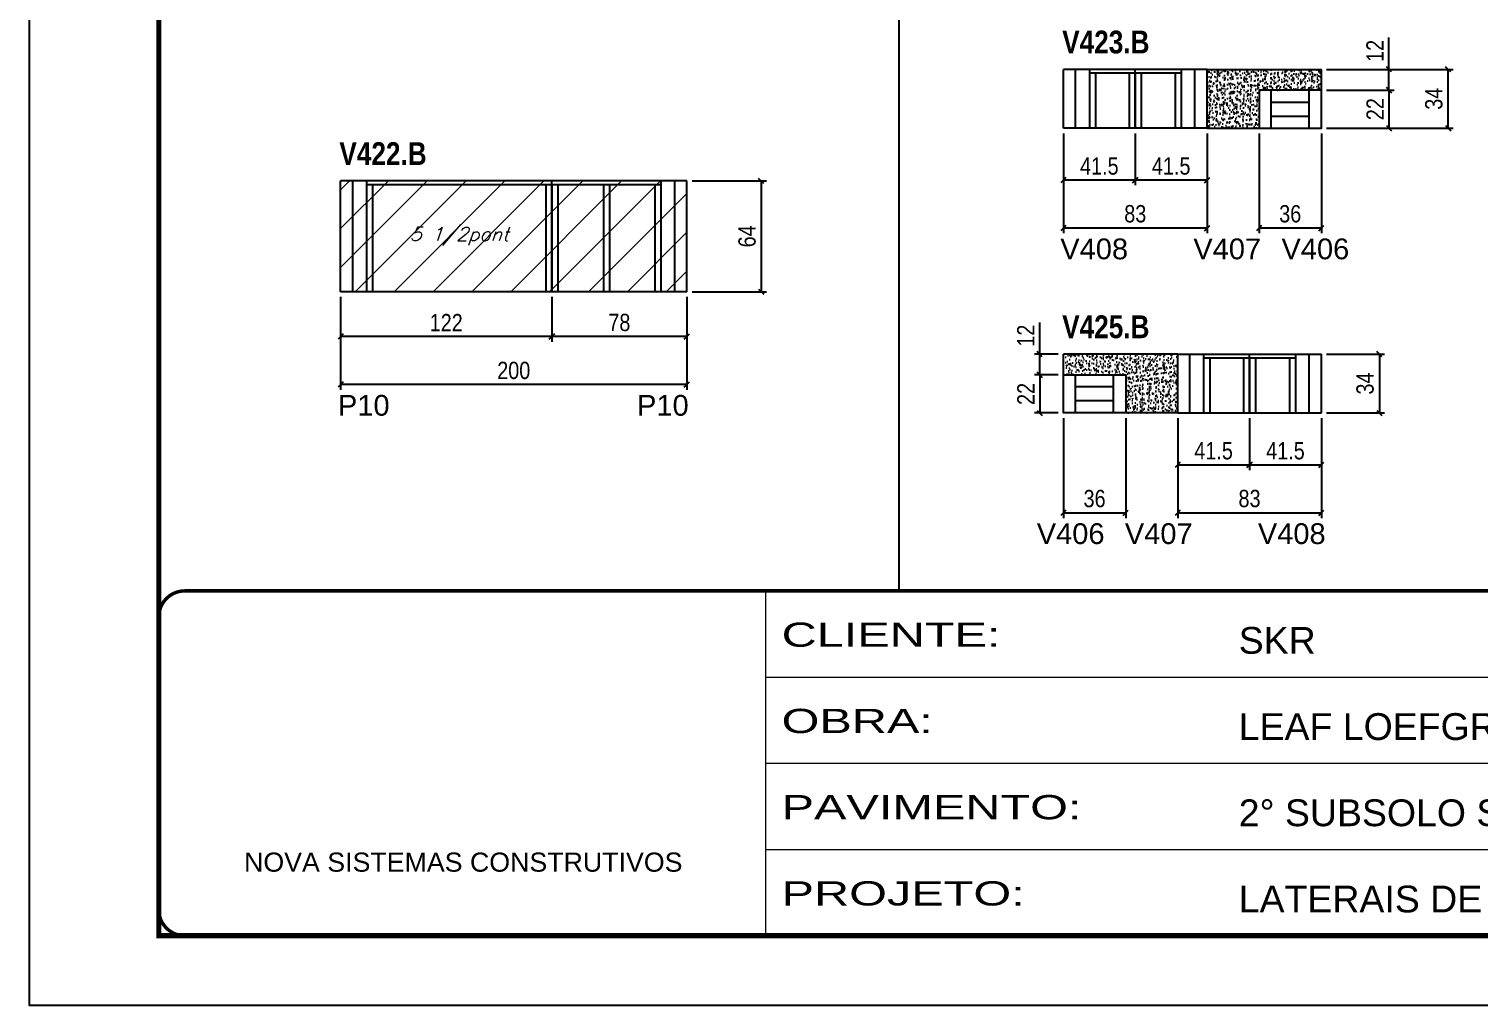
# Model space of a CAD drawing. Extents: x 3309 to 9590, y -2522 to 15424.
# Drawn here: x 4908 to 5745, y 7815 to 8379 of the extents above; entities that cross this region are included whole.
import ezdxf

# ---------------------------------------------------------------- set-up
doc = ezdxf.new("R2010")
doc.units = 0
doc.linetypes.add('CONTINUO', pattern=[0])
doc.linetypes.add('DASHED', pattern=[0.75, 0.5, -0.25])
for name, color, linetype in [('5', 5, 'Continuous'), ('COTA', 241, 'Continuous'), ('NOMENCLATURA', 7, 'Continuous'), ('Painéis', 200, 'Continuous'), ('SARR_2.2x7', 40, 'Continuous'), ('SARR_3.5x7', 81, 'Continuous'), ('texto', 7, 'Continuous')]:
    doc.layers.add(name, color=color, linetype=linetype)
for name, color, linetype, lineweight in [('Folhas', 255, 'Continuous', 9), ('Hachura', 251, 'Continuous', 9), ('SARRAFO DE PRESSAO', 251, 'DASHED', 9)]:
    doc.layers.add(name, color=color, linetype=linetype, lineweight=lineweight)
doc.layers.add('Laje_Perimetro', color=7, linetype='Continuous', plot=False)
doc.styles.add('ARIAL', font='arial.ttf')
doc.styles.add('COTA TECNICA', font='techl___.ttf', dxfattribs={"height": 10})
doc.styles.add('Romans', font='romans.shx')
doc.styles.get("Standard").update_dxf_attribs({"font": 'arial.ttf'})
doc.styles.add('TECNICA', font='techb___.ttf', dxfattribs={"height": 10})
doc.styles.add('Tecnologia', font='')
doc.styles.get('Tecnologia').set_extended_font_data('Forgotten Futurist')
doc.dimstyles.new('PAINEL', dxfattribs={"dimtxt": 10, "dimasz": 3, "dimexe": 3, "dimexo": 3, "dimgap": 3, "dimtad": 1, "dimdec": 1, "dimzin": 12, "dimdsep": 46, "dimtxsty": 'COTA TECNICA', "dimblk1": 'OBLIQUE', "dimblk2": 'OBLIQUE', "dimsah": 1, "dimcen": 0.9, "dimclrd": 4, "dimclre": 4, "dimclrt": 240, "dimadec": 1, "dimazin": 3, "dimtfac": 1, "dimtdec": 1, "dimtmove": 0, "dimatfit": 3, "dimfxl": 1, "dimtolj": 1, "dimtzin": 12, "dimarcsym": 0})

# ---------------------------------------------------------------- blocks, each defined once
blk = doc.blocks.new('9999999999')
at = {"color": 30, "linetype": 'CONTINUO'}
for p, q in [((98564.56, 34230.21), (98564.56, 34429.45)), ((98564.56, 34379.64), (99583.98, 34379.64)), ((98564.56, 34329.83), (99487.98, 34329.83)), ((98564.56, 34280.02), (99487.98, 34280.02))]:
    blk.add_line(p, q, dxfattribs=at)
at = {"color": 30, "linetype": 'CONTINUO', "const_width": 2}
blk.add_lwpolyline([(99583.98, 34230.21), (99583.98, 34414.45, 0.414214), (99568.98, 34429.45), (98228.98, 34429.45, 0.414214), (98213.98, 34414.45), (98213.98, 34245.21, 0.414214), (98228.98, 34230.21), (99583.98, 34230.21)], format="xyb", dxfattribs=at)
at = {"layer": 'Folhas'}
blk.add_lwpolyline([(98138.98, 34190.21), (99623.98, 34190.21), (99623.98, 35240.21), (98138.98, 35240.21)], close=True, dxfattribs=at)
at = {"layer": 'Folhas', "color": 30, "const_width": 3}
blk.add_lwpolyline([(98213.98, 34230.21), (99583.98, 34230.21), (99583.98, 35200.21), (98213.98, 35200.21)], close=True, dxfattribs=at)
at = {"color": 7, "linetype": 'Continuous', "ltscale": 5, "style": 'ARIAL'}
for s, height, p in [('SKR', 15.483, (98837.68, 34393.13)), ('LEAF LOEFGREN', 15.4829, (98837.68, 34343.32)), ('2° SUBSOLO SUPERIOR', 15.4829, (98837.68, 34293.51)), ('NOVA SISTEMAS CONSTRUTIVOS', 11.0592, (98263.19, 34267.21)), ('LATERAIS DE VIGAS', 15.4829, (98837.68, 34243.7))]:
    blk.add_text(s, height=height, dxfattribs=at).set_placement(p)
at = {"layer": 'Folhas', "color": 7, "style": 'Tecnologia', "width": 1.5}
for s, p in [('CLIENTE:', (98573.65, 34397.17)), ('OBRA:', (98573.65, 34347.31)), ('PAVIMENTO:', (98573.65, 34297.5)), ('PROJETO:', (98573.65, 34247.69))]:
    blk.add_text(s, height=14, dxfattribs=at).set_placement(p)
blk = doc.blocks.new('_Oblique')
at = {"color": 0, "linetype": 'ByBlock', "lineweight": -2}
blk.add_line((-0.5, -0.5), (0.5, 0.5), dxfattribs=at)
blk = doc.blocks.new('*D1387')
at = {"layer": 'COTA', "color": 4, "linetype": 'ByBlock', "lineweight": -2, "transparency": 16777216}
for p, q in [((5209.84, 8224.07), (5209.84, 8198.15)), ((5287.84, 8224.07), (5287.84, 8198.15)), ((5287.84, 8201.15), (5209.84, 8201.15))]:
    blk.add_line(p, q, dxfattribs=at)
at = {"layer": 'Defpoints', "color": 0, "linetype": 'ByBlock', "transparency": 16777216}
for p in [(5209.84, 8227.07), (5287.84, 8227.07), (5209.84, 8201.15)]:
    blk.add_point(p, dxfattribs=at)
at = {"layer": 'COTA', "color": 4, "linetype": 'ByBlock', "lineweight": -2, "transparency": 16777216, "xscale": 3, "yscale": 3, "zscale": 3, "rotation": 180}
blk.add_blockref('_Oblique', (5209.84, 8201.15), dxfattribs=at)
at = {"layer": 'COTA', "color": 4, "linetype": 'ByBlock', "lineweight": -2, "transparency": 16777216, "xscale": 3, "yscale": 3, "zscale": 3}
blk.add_blockref('_Oblique', (5287.84, 8201.15), dxfattribs=at)
at = {"layer": 'COTA', "color": 240, "linetype": 'ByBlock', "transparency": 16777216, "insert": (5248.84, 8209.25), "char_height": 10, "attachment_point": 5, "style": 'COTA TECNICA'}
blk.add_mtext('\\A1;78', dxfattribs=at)
blk = doc.blocks.new('*D1388')
at = {"layer": 'COTA', "color": 4, "linetype": 'ByBlock', "lineweight": -2, "transparency": 16777216}
for p, q in [((5087.84, 8224.07), (5087.84, 8198.15)), ((5209.84, 8224.07), (5209.84, 8198.15)), ((5209.84, 8201.15), (5087.84, 8201.15))]:
    blk.add_line(p, q, dxfattribs=at)
at = {"layer": 'Defpoints', "color": 0, "linetype": 'ByBlock', "transparency": 16777216}
for p in [(5087.84, 8227.07), (5209.84, 8227.07), (5087.84, 8201.15)]:
    blk.add_point(p, dxfattribs=at)
at = {"layer": 'COTA', "color": 4, "linetype": 'ByBlock', "lineweight": -2, "transparency": 16777216, "xscale": 3, "yscale": 3, "zscale": 3, "rotation": 180}
blk.add_blockref('_Oblique', (5087.84, 8201.15), dxfattribs=at)
at = {"layer": 'COTA', "color": 4, "linetype": 'ByBlock', "lineweight": -2, "transparency": 16777216, "xscale": 3, "yscale": 3, "zscale": 3}
blk.add_blockref('_Oblique', (5209.84, 8201.15), dxfattribs=at)
at = {"layer": 'COTA', "color": 240, "linetype": 'ByBlock', "transparency": 16777216, "insert": (5148.84, 8209.21), "char_height": 10, "attachment_point": 5, "style": 'COTA TECNICA'}
blk.add_mtext('\\A1;122', dxfattribs=at)
blk = doc.blocks.new('*D1391')
at = {"layer": 'COTA', "color": 4, "linetype": 'ByBlock', "lineweight": -2, "transparency": 16777216}
for p, q in [((5087.84, 8224.07), (5087.84, 8170.44)), ((5287.84, 8224.07), (5287.84, 8170.44)), ((5287.84, 8173.44), (5087.84, 8173.44))]:
    blk.add_line(p, q, dxfattribs=at)
at = {"layer": 'Defpoints', "color": 0, "linetype": 'ByBlock', "transparency": 16777216}
for p in [(5087.84, 8227.07), (5287.84, 8227.07), (5087.84, 8173.44)]:
    blk.add_point(p, dxfattribs=at)
at = {"layer": 'COTA', "color": 4, "linetype": 'ByBlock', "lineweight": -2, "transparency": 16777216, "xscale": 3, "yscale": 3, "zscale": 3, "rotation": 180}
blk.add_blockref('_Oblique', (5087.84, 8173.44), dxfattribs=at)
at = {"layer": 'COTA', "color": 4, "linetype": 'ByBlock', "lineweight": -2, "transparency": 16777216, "xscale": 3, "yscale": 3, "zscale": 3}
blk.add_blockref('_Oblique', (5287.84, 8173.44), dxfattribs=at)
at = {"layer": 'COTA', "color": 240, "linetype": 'ByBlock', "transparency": 16777216, "insert": (5187.84, 8181.54), "char_height": 10, "attachment_point": 5, "style": 'COTA TECNICA'}
blk.add_mtext('\\A1;200', dxfattribs=at)
blk = doc.blocks.new('*D1392')
at = {"layer": 'COTA', "color": 4, "lineweight": -2, "transparency": 16777216}
for p, q in [((5290.84, 8291.07), (5333.73, 8291.07)), ((5330.73, 8291.07), (5330.73, 8227.07)), ((5290.84, 8227.07), (5333.73, 8227.07))]:
    blk.add_line(p, q, dxfattribs=at)
at = {"layer": 'Defpoints', "color": 0, "transparency": 16777216}
for p in [(5287.84, 8291.07), (5287.84, 8227.07), (5330.73, 8227.07)]:
    blk.add_point(p, dxfattribs=at)
at = {"layer": 'COTA', "color": 4, "lineweight": -2, "transparency": 16777216, "xscale": 3, "yscale": 3, "zscale": 3}
for p, rotation in [((5330.73, 8291.07), 90), ((5330.73, 8227.07), 270)]:
    blk.add_blockref('_Oblique', p, dxfattribs=dict(at, rotation=rotation))
at = {"layer": 'COTA', "color": 240, "transparency": 16777216, "insert": (5322.63, 8259.07), "char_height": 10, "attachment_point": 5, "rotation": 90, "style": 'COTA TECNICA'}
blk.add_mtext('\\A1;64', dxfattribs=at)
blk = doc.blocks.new('*D1403')
at = {"layer": 'COTA', "color": 4, "linetype": 'ByBlock', "lineweight": -2, "transparency": 16777216}
for p, q in [((5546.8, 8318.54), (5546.8, 8288.53)), ((5588.3, 8318.54), (5588.3, 8288.53)), ((5588.3, 8291.53), (5546.8, 8291.53))]:
    blk.add_line(p, q, dxfattribs=at)
at = {"layer": 'Defpoints', "color": 0, "linetype": 'ByBlock', "transparency": 16777216}
for p in [(5546.8, 8321.54), (5588.3, 8321.54), (5546.8, 8291.53)]:
    blk.add_point(p, dxfattribs=at)
at = {"layer": 'COTA', "color": 4, "linetype": 'ByBlock', "lineweight": -2, "transparency": 16777216, "xscale": 3, "yscale": 3, "zscale": 3, "rotation": 180}
blk.add_blockref('_Oblique', (5546.8, 8291.53), dxfattribs=at)
at = {"layer": 'COTA', "color": 4, "linetype": 'ByBlock', "lineweight": -2, "transparency": 16777216, "xscale": 3, "yscale": 3, "zscale": 3}
blk.add_blockref('_Oblique', (5588.3, 8291.53), dxfattribs=at)
at = {"layer": 'COTA', "color": 240, "linetype": 'ByBlock', "transparency": 16777216, "insert": (5567.55, 8299.64), "char_height": 10, "attachment_point": 5, "style": 'COTA TECNICA'}
blk.add_mtext('\\A1;41.5', dxfattribs=at)
blk = doc.blocks.new('*D1404')
at = {"layer": 'COTA', "color": 4, "linetype": 'ByBlock', "lineweight": -2, "transparency": 16777216}
for p, q in [((5505.3, 8318.54), (5505.3, 8288.53)), ((5546.8, 8318.54), (5546.8, 8288.53)), ((5546.8, 8291.53), (5505.3, 8291.53))]:
    blk.add_line(p, q, dxfattribs=at)
at = {"layer": 'Defpoints', "color": 0, "linetype": 'ByBlock', "transparency": 16777216}
for p in [(5505.3, 8321.54), (5546.8, 8321.54), (5505.3, 8291.53)]:
    blk.add_point(p, dxfattribs=at)
at = {"layer": 'COTA', "color": 4, "linetype": 'ByBlock', "lineweight": -2, "transparency": 16777216, "xscale": 3, "yscale": 3, "zscale": 3, "rotation": 180}
blk.add_blockref('_Oblique', (5505.3, 8291.53), dxfattribs=at)
at = {"layer": 'COTA', "color": 4, "linetype": 'ByBlock', "lineweight": -2, "transparency": 16777216, "xscale": 3, "yscale": 3, "zscale": 3}
blk.add_blockref('_Oblique', (5546.8, 8291.53), dxfattribs=at)
at = {"layer": 'COTA', "color": 240, "linetype": 'ByBlock', "transparency": 16777216, "insert": (5526.05, 8299.64), "char_height": 10, "attachment_point": 5, "style": 'COTA TECNICA'}
blk.add_mtext('\\A1;41.5', dxfattribs=at)
blk = doc.blocks.new('*D1407')
at = {"layer": 'COTA', "color": 4, "linetype": 'ByBlock', "lineweight": -2, "transparency": 16777216}
for p, q in [((5505.3, 8318.54), (5505.3, 8260.82)), ((5588.3, 8318.54), (5588.3, 8260.82)), ((5588.3, 8263.82), (5505.3, 8263.82))]:
    blk.add_line(p, q, dxfattribs=at)
at = {"layer": 'Defpoints', "color": 0, "linetype": 'ByBlock', "transparency": 16777216}
for p in [(5505.3, 8321.54), (5588.3, 8321.54), (5505.3, 8263.82)]:
    blk.add_point(p, dxfattribs=at)
at = {"layer": 'COTA', "color": 4, "linetype": 'ByBlock', "lineweight": -2, "transparency": 16777216, "xscale": 3, "yscale": 3, "zscale": 3, "rotation": 180}
blk.add_blockref('_Oblique', (5505.3, 8263.82), dxfattribs=at)
at = {"layer": 'COTA', "color": 4, "linetype": 'ByBlock', "lineweight": -2, "transparency": 16777216, "xscale": 3, "yscale": 3, "zscale": 3}
blk.add_blockref('_Oblique', (5588.3, 8263.82), dxfattribs=at)
at = {"layer": 'COTA', "color": 240, "linetype": 'ByBlock', "transparency": 16777216, "insert": (5546.8, 8272.06), "char_height": 10, "attachment_point": 5, "style": 'COTA TECNICA'}
blk.add_mtext('\\A1;83', dxfattribs=at)
blk = doc.blocks.new('*D1408')
at = {"layer": 'COTA', "color": 4, "lineweight": -2, "transparency": 16777216}
for p, q in [((5618.3, 8318.54), (5618.3, 8260.82)), ((5654.3, 8318.54), (5654.3, 8260.82)), ((5654.3, 8263.82), (5618.3, 8263.82))]:
    blk.add_line(p, q, dxfattribs=at)
at = {"layer": 'Defpoints', "color": 0, "transparency": 16777216}
for p in [(5618.3, 8321.54), (5654.3, 8321.54), (5618.3, 8263.82)]:
    blk.add_point(p, dxfattribs=at)
at = {"layer": 'COTA', "color": 4, "lineweight": -2, "transparency": 16777216, "xscale": 3, "yscale": 3, "zscale": 3, "rotation": 180}
blk.add_blockref('_Oblique', (5618.3, 8263.82), dxfattribs=at)
at = {"layer": 'COTA', "color": 4, "lineweight": -2, "transparency": 16777216, "xscale": 3, "yscale": 3, "zscale": 3}
blk.add_blockref('_Oblique', (5654.3, 8263.82), dxfattribs=at)
at = {"layer": 'COTA', "color": 240, "transparency": 16777216, "insert": (5636.3, 8272.04), "char_height": 10, "attachment_point": 5, "style": 'COTA TECNICA'}
blk.add_mtext('\\A1;36', dxfattribs=at)
blk = doc.blocks.new('*D1409')
at = {"layer": 'COTA', "color": 4, "lineweight": -2, "transparency": 16777216}
for p, q in [((5657.3, 8343.54), (5696.33, 8343.54)), ((5693.33, 8343.54), (5693.33, 8321.54)), ((5657.3, 8321.54), (5696.33, 8321.54))]:
    blk.add_line(p, q, dxfattribs=at)
at = {"layer": 'Defpoints', "color": 0, "transparency": 16777216}
for p in [(5654.3, 8343.54), (5654.3, 8321.54), (5693.33, 8321.54)]:
    blk.add_point(p, dxfattribs=at)
at = {"layer": 'COTA', "color": 4, "lineweight": -2, "transparency": 16777216, "xscale": 3, "yscale": 3, "zscale": 3}
for p, rotation in [((5693.33, 8343.54), 90), ((5693.33, 8321.54), 270)]:
    blk.add_blockref('_Oblique', p, dxfattribs=dict(at, rotation=rotation))
at = {"layer": 'COTA', "color": 240, "transparency": 16777216, "insert": (5685.33, 8332.54), "char_height": 10, "attachment_point": 5, "rotation": 90, "style": 'COTA TECNICA'}
blk.add_mtext('\\A1;22', dxfattribs=at)
blk = doc.blocks.new('*D1410')
at = {"layer": 'COTA', "color": 4, "lineweight": -2, "transparency": 16777216}
for p, q in [((5693.33, 8355.54), (5693.33, 8373.85)), ((5657.3, 8355.54), (5696.33, 8355.54)), ((5693.33, 8343.54), (5693.33, 8355.54)), ((5657.3, 8343.54), (5696.33, 8343.54))]:
    blk.add_line(p, q, dxfattribs=at)
at = {"layer": 'Defpoints', "color": 0, "transparency": 16777216}
for p in [(5654.3, 8355.54), (5693.33, 8355.54), (5654.3, 8343.54)]:
    blk.add_point(p, dxfattribs=at)
at = {"layer": 'COTA', "color": 4, "lineweight": -2, "transparency": 16777216, "xscale": 3, "yscale": 3, "zscale": 3}
for p, rotation in [((5693.33, 8355.54), 90), ((5693.33, 8343.54), 270)]:
    blk.add_blockref('_Oblique', p, dxfattribs=dict(at, rotation=rotation))
at = {"layer": 'COTA', "color": 240, "transparency": 16777216, "insert": (5685.27, 8366.2), "char_height": 10, "attachment_point": 5, "rotation": 90, "style": 'COTA TECNICA'}
blk.add_mtext('\\A1;12', dxfattribs=at)
blk = doc.blocks.new('*D1411')
at = {"layer": 'COTA', "color": 4, "lineweight": -2, "transparency": 16777216}
for p, q in [((5657.3, 8355.54), (5730.49, 8355.54)), ((5727.49, 8321.54), (5727.49, 8355.54)), ((5657.3, 8321.54), (5730.49, 8321.54))]:
    blk.add_line(p, q, dxfattribs=at)
at = {"layer": 'Defpoints', "color": 0, "transparency": 16777216}
for p in [(5654.3, 8355.54), (5727.49, 8355.54), (5654.3, 8321.54)]:
    blk.add_point(p, dxfattribs=at)
at = {"layer": 'COTA', "color": 4, "lineweight": -2, "transparency": 16777216, "xscale": 3, "yscale": 3, "zscale": 3}
for p, rotation in [((5727.49, 8355.54), 90), ((5727.49, 8321.54), 270)]:
    blk.add_blockref('_Oblique', p, dxfattribs=dict(at, rotation=rotation))
at = {"layer": 'COTA', "color": 240, "transparency": 16777216, "insert": (5719.27, 8338.54), "char_height": 10, "attachment_point": 5, "rotation": 90, "style": 'COTA TECNICA'}
blk.add_mtext('\\A1;34', dxfattribs=at)
blk = doc.blocks.new('*D1414')
at = {"layer": 'COTA', "color": 4, "linetype": 'ByBlock', "lineweight": -2, "transparency": 16777216}
for p, q in [((5571.3, 8154.02), (5571.3, 8124.01)), ((5612.8, 8154.02), (5612.8, 8124.01)), ((5571.3, 8127.01), (5612.8, 8127.01))]:
    blk.add_line(p, q, dxfattribs=at)
at = {"layer": 'Defpoints', "color": 0, "linetype": 'ByBlock', "transparency": 16777216}
for p in [(5571.3, 8157.02), (5612.8, 8157.02), (5612.8, 8127.01)]:
    blk.add_point(p, dxfattribs=at)
at = {"layer": 'COTA', "color": 4, "linetype": 'ByBlock', "lineweight": -2, "transparency": 16777216, "xscale": 3, "yscale": 3, "zscale": 3, "rotation": 180}
blk.add_blockref('_Oblique', (5571.3, 8127.01), dxfattribs=at)
at = {"layer": 'COTA', "color": 4, "linetype": 'ByBlock', "lineweight": -2, "transparency": 16777216, "xscale": 3, "yscale": 3, "zscale": 3}
blk.add_blockref('_Oblique', (5612.8, 8127.01), dxfattribs=at)
at = {"layer": 'COTA', "color": 240, "linetype": 'ByBlock', "transparency": 16777216, "insert": (5592.05, 8135.12), "char_height": 10, "attachment_point": 5, "style": 'COTA TECNICA'}
blk.add_mtext('\\A1;41.5', dxfattribs=at)
blk = doc.blocks.new('*D1415')
at = {"layer": 'COTA', "color": 4, "linetype": 'ByBlock', "lineweight": -2, "transparency": 16777216}
for p, q in [((5612.8, 8154.02), (5612.8, 8124.01)), ((5654.3, 8154.02), (5654.3, 8124.01)), ((5612.8, 8127.01), (5654.3, 8127.01))]:
    blk.add_line(p, q, dxfattribs=at)
at = {"layer": 'Defpoints', "color": 0, "linetype": 'ByBlock', "transparency": 16777216}
for p in [(5612.8, 8157.02), (5654.3, 8157.02), (5654.3, 8127.01)]:
    blk.add_point(p, dxfattribs=at)
at = {"layer": 'COTA', "color": 4, "linetype": 'ByBlock', "lineweight": -2, "transparency": 16777216, "xscale": 3, "yscale": 3, "zscale": 3, "rotation": 180}
blk.add_blockref('_Oblique', (5612.8, 8127.01), dxfattribs=at)
at = {"layer": 'COTA', "color": 4, "linetype": 'ByBlock', "lineweight": -2, "transparency": 16777216, "xscale": 3, "yscale": 3, "zscale": 3}
blk.add_blockref('_Oblique', (5654.3, 8127.01), dxfattribs=at)
at = {"layer": 'COTA', "color": 240, "linetype": 'ByBlock', "transparency": 16777216, "insert": (5633.55, 8135.12), "char_height": 10, "attachment_point": 5, "style": 'COTA TECNICA'}
blk.add_mtext('\\A1;41.5', dxfattribs=at)
blk = doc.blocks.new('*D1416')
at = {"layer": 'COTA', "color": 4, "linetype": 'ByBlock', "lineweight": -2, "transparency": 16777216}
for p, q in [((5571.3, 8154.02), (5571.3, 8096.3)), ((5654.3, 8154.02), (5654.3, 8096.3)), ((5571.3, 8099.3), (5654.3, 8099.3))]:
    blk.add_line(p, q, dxfattribs=at)
at = {"layer": 'Defpoints', "color": 0, "linetype": 'ByBlock', "transparency": 16777216}
for p in [(5571.3, 8157.02), (5654.3, 8157.02), (5654.3, 8099.3)]:
    blk.add_point(p, dxfattribs=at)
at = {"layer": 'COTA', "color": 4, "linetype": 'ByBlock', "lineweight": -2, "transparency": 16777216, "xscale": 3, "yscale": 3, "zscale": 3, "rotation": 180}
blk.add_blockref('_Oblique', (5571.3, 8099.3), dxfattribs=at)
at = {"layer": 'COTA', "color": 4, "linetype": 'ByBlock', "lineweight": -2, "transparency": 16777216, "xscale": 3, "yscale": 3, "zscale": 3}
blk.add_blockref('_Oblique', (5654.3, 8099.3), dxfattribs=at)
at = {"layer": 'COTA', "color": 240, "linetype": 'ByBlock', "transparency": 16777216, "insert": (5612.8, 8107.54), "char_height": 10, "attachment_point": 5, "style": 'COTA TECNICA'}
blk.add_mtext('\\A1;83', dxfattribs=at)
blk = doc.blocks.new('*D1417')
at = {"layer": 'COTA', "color": 4, "lineweight": -2, "transparency": 16777216}
for p, q in [((5505.3, 8154.02), (5505.3, 8096.3)), ((5541.3, 8154.02), (5541.3, 8096.3)), ((5505.3, 8099.3), (5541.3, 8099.3))]:
    blk.add_line(p, q, dxfattribs=at)
at = {"layer": 'Defpoints', "color": 0, "transparency": 16777216}
for p in [(5505.3, 8157.02), (5541.3, 8157.02), (5541.3, 8099.3)]:
    blk.add_point(p, dxfattribs=at)
at = {"layer": 'COTA', "color": 4, "lineweight": -2, "transparency": 16777216, "xscale": 3, "yscale": 3, "zscale": 3, "rotation": 180}
blk.add_blockref('_Oblique', (5505.3, 8099.3), dxfattribs=at)
at = {"layer": 'COTA', "color": 4, "lineweight": -2, "transparency": 16777216, "xscale": 3, "yscale": 3, "zscale": 3}
blk.add_blockref('_Oblique', (5541.3, 8099.3), dxfattribs=at)
at = {"layer": 'COTA', "color": 240, "transparency": 16777216, "insert": (5523.3, 8107.52), "char_height": 10, "attachment_point": 5, "style": 'COTA TECNICA'}
blk.add_mtext('\\A1;36', dxfattribs=at)
blk = doc.blocks.new('*D1418')
at = {"layer": 'COTA', "color": 4, "lineweight": -2, "transparency": 16777216}
for p, q in [((5502.3, 8179.02), (5488.62, 8179.02)), ((5491.62, 8179.02), (5491.62, 8157.02)), ((5502.3, 8157.02), (5488.62, 8157.02))]:
    blk.add_line(p, q, dxfattribs=at)
at = {"layer": 'Defpoints', "color": 0, "transparency": 16777216}
for p in [(5505.3, 8179.02), (5491.62, 8157.02), (5505.3, 8157.02)]:
    blk.add_point(p, dxfattribs=at)
at = {"layer": 'COTA', "color": 4, "lineweight": -2, "transparency": 16777216, "xscale": 3, "yscale": 3, "zscale": 3}
for p, rotation in [((5491.62, 8179.02), 90), ((5491.62, 8157.02), 270)]:
    blk.add_blockref('_Oblique', p, dxfattribs=dict(at, rotation=rotation))
at = {"layer": 'COTA', "color": 240, "transparency": 16777216, "insert": (5483.62, 8168.02), "char_height": 10, "attachment_point": 5, "rotation": 90, "style": 'COTA TECNICA'}
blk.add_mtext('\\A1;22', dxfattribs=at)
blk = doc.blocks.new('*D1419')
at = {"layer": 'COTA', "color": 4, "lineweight": -2, "transparency": 16777216}
for p, q in [((5491.62, 8191.02), (5491.62, 8209.33)), ((5502.3, 8191.02), (5488.62, 8191.02)), ((5491.62, 8179.02), (5491.62, 8191.02)), ((5502.3, 8179.02), (5488.62, 8179.02))]:
    blk.add_line(p, q, dxfattribs=at)
at = {"layer": 'Defpoints', "color": 0, "transparency": 16777216}
for p in [(5491.62, 8191.02), (5505.3, 8191.02), (5505.3, 8179.02)]:
    blk.add_point(p, dxfattribs=at)
at = {"layer": 'COTA', "color": 4, "lineweight": -2, "transparency": 16777216, "xscale": 3, "yscale": 3, "zscale": 3}
for p, rotation in [((5491.62, 8191.02), 90), ((5491.62, 8179.02), 270)]:
    blk.add_blockref('_Oblique', p, dxfattribs=dict(at, rotation=rotation))
at = {"layer": 'COTA', "color": 240, "transparency": 16777216, "insert": (5483.56, 8201.68), "char_height": 10, "attachment_point": 5, "rotation": 90, "style": 'COTA TECNICA'}
blk.add_mtext('\\A1;12', dxfattribs=at)
blk = doc.blocks.new('*D1420')
at = {"layer": 'COTA', "color": 4, "lineweight": -2, "transparency": 16777216}
for p, q in [((5657.3, 8191.02), (5690.79, 8191.02)), ((5687.79, 8191.02), (5687.79, 8157.02)), ((5657.3, 8157.02), (5690.79, 8157.02))]:
    blk.add_line(p, q, dxfattribs=at)
at = {"layer": 'Defpoints', "color": 0, "transparency": 16777216}
for p in [(5654.3, 8191.02), (5654.3, 8157.02), (5687.79, 8157.02)]:
    blk.add_point(p, dxfattribs=at)
at = {"layer": 'COTA', "color": 4, "lineweight": -2, "transparency": 16777216, "xscale": 3, "yscale": 3, "zscale": 3}
for p, rotation in [((5687.79, 8191.02), 90), ((5687.79, 8157.02), 270)]:
    blk.add_blockref('_Oblique', p, dxfattribs=dict(at, rotation=rotation))
at = {"layer": 'COTA', "color": 240, "transparency": 16777216, "insert": (5679.57, 8174.02), "char_height": 10, "attachment_point": 5, "rotation": 90, "style": 'COTA TECNICA'}
blk.add_mtext('\\A1;34', dxfattribs=at)

msp = doc.modelspace()

# ---------------------------------------------------------------- hatches: boundary and pattern name
at = {"layer": 'COTA'}
h = msp.add_hatch(dxfattribs=at)
h.set_pattern_fill('AR-CONC', color=256, scale=0.03)
h.set_pattern_definition([(50, (-2151.1346, -3324.3135), (5.46554, -0.4781726), [0.5715, -6.2865]), (355, (-2151.1346, -3324.3135), (-1.0573026, 5.7317054), [0.4572, -5.0292175]), (100.451445, (-2150.679, -3324.3533), (4.4082374, 5.2535326), [0.4857003, -5.3427073]), (46.1842, (-2151.1346, -3322.7895), (8.1323712, -1.2612698), [0.85725, -9.42975]), (96.63556, (-2150.457, -3322.8946), (7.122124, 7.4227837), [0.7285507, -8.014068]), (351.18415, (-2151.135, -3322.7895), (7.122124, 7.4227837), [0.685799, -7.543792]), (21, (-2150.3726, -3323.1705), (4.5484317, -3.067956), [0.5715, -6.2865]), (326, (-2150.3726, -3323.1705), (1.8540609, 5.525639), [0.4572, -5.0292]), (71.451445, (-2149.9936, -3323.426), (6.4024926, 2.457683), [0.4857003, -5.3426981]), (37.5, (-2151.1346, -3324.3135), (0.0926581, 2.53665117), [0, -4.96824, 0, -5.1054, 0, -5.04825]), (7.5, (-2151.1346, -3324.3135), (2.0045899, 3.00541724), [0, -2.91084, 0, -4.85394, 0, -1.92405]), (327.5, (-2152.834, -3324.3135), (4.06771786, -0.17186232), [0, -1.905, 0, -5.9436, 0, -7.8867]), (317.5, (-2153.596, -3324.3135), (4.4438754, 0.7627947), [0, -2.4765, 0, -3.94716, 0, -5.6007])])
h.paths.add_polyline_path([(5618.3, 8321.54), (5618.3, 8343.54), (5654.3, 8343.54), (5654.3, 8355.54), (5588.3, 8355.54), (5588.3, 8321.54)])
h = msp.add_hatch(dxfattribs=at)
h.set_pattern_fill('AR-CONC', color=256, scale=0.03)
h.set_pattern_definition([(50, (-2151.1346, -3488.8345), (5.46554, -0.4781726), [0.5715, -6.2865]), (355, (-2151.1346, -3488.8345), (-1.0573026, 5.7317054), [0.4572, -5.0292175]), (100.451445, (-2150.679, -3488.8743), (4.4082374, 5.2535326), [0.4857003, -5.3427073]), (46.1842, (-2151.1346, -3487.3105), (8.1323712, -1.26127), [0.85725, -9.42975]), (96.63556, (-2150.457, -3487.4156), (7.122124, 7.4227837), [0.7285507, -8.014068]), (351.18415, (-2151.135, -3487.3105), (7.122124, 7.4227837), [0.685799, -7.543792]), (21, (-2150.3726, -3487.6915), (4.5484317, -3.067956), [0.5715, -6.2865]), (326, (-2150.3726, -3487.6915), (1.8540609, 5.525639), [0.4572, -5.0292]), (71.451445, (-2149.9936, -3487.947), (6.4024926, 2.457683), [0.4857003, -5.3426981]), (37.5, (-2151.1346, -3488.8345), (0.0926581, 2.53665117), [0, -4.96824, 0, -5.1054, 0, -5.04825]), (7.5, (-2151.1346, -3488.8345), (2.0045899, 3.00541724), [0, -2.91084, 0, -4.85394, 0, -1.92405]), (327.5, (-2152.834, -3488.8345), (4.06771786, -0.17186232), [0, -1.905, 0, -5.9436, 0, -7.8867]), (317.5, (-2153.596, -3488.8345), (4.4438754, 0.7627947), [0, -2.4765, 0, -3.94716, 0, -5.6007])])
h.paths.add_polyline_path([(5571.3, 8157.02), (5571.3, 8191.02), (5505.3, 8191.02), (5505.3, 8179.02), (5541.3, 8179.02), (5541.3, 8157.02)])
at = {"layer": 'Hachura', "linetype": 'ByBlock'}
h = msp.add_hatch(dxfattribs=at)
h.set_pattern_fill('ANSI31', color=256, scale=5)
h.set_pattern_definition([(45, (-1925.51, -3531.839), (-11.22532, 11.22532), [])])
h.paths.add_polyline_path([(5209.84, 8291.07), (5087.84, 8291.07), (5087.84, 8227.07), (5209.84, 8227.07)])
h.paths.add_polyline_path([(5209.84, 8291.07), (5209.84, 8227.07), (5287.84, 8227.07), (5287.84, 8291.07)])

# ---------------------------------------------------------------- linework, layer by layer
at = {"layer": 'COTA'}
for p, q in [((5410.33, 8824.98), (5410.33, 8054.23)), ((5588.3, 8355.54), (5654.3, 8355.54)), ((5654.3, 8343.54), (5654.3, 8355.54)), ((5588.3, 8321.54), (5618.3, 8321.54)), ((5571.3, 8191.02), (5505.3, 8191.02)), ((5505.3, 8179.02), (5505.3, 8191.02)), ((5571.3, 8157.02), (5541.3, 8157.02))]:
    msp.add_line(p, q, dxfattribs=at)
at = {"layer": 'Laje_Perimetro'}
msp.add_lwpolyline([(6392.87, 8864.98), (4907.87, 8864.98), (4907.87, 7814.98), (6392.87, 7814.98)], close=True, dxfattribs=at)
at = {"layer": 'Painéis', "linetype": 'ByBlock'}
for p, q in [((5588.3, 8355.54), (5505.3, 8355.54)), ((5505.3, 8321.54), (5505.3, 8355.54)), ((5546.8, 8321.54), (5546.8, 8355.54)), ((5588.3, 8321.54), (5588.3, 8355.54)), ((5588.3, 8321.54), (5505.3, 8321.54)), ((5287.84, 8291.07), (5087.84, 8291.07)), ((5087.84, 8227.07), (5087.84, 8291.07)), ((5209.84, 8227.07), (5209.84, 8291.07)), ((5287.84, 8227.07), (5287.84, 8291.07)), ((5287.84, 8227.07), (5087.84, 8227.07)), ((5571.3, 8191.02), (5654.3, 8191.02)), ((5571.3, 8157.02), (5571.3, 8191.02)), ((5612.8, 8157.02), (5612.8, 8191.02)), ((5654.3, 8157.02), (5654.3, 8191.02)), ((5571.3, 8157.02), (5654.3, 8157.02))]:
    msp.add_line(p, q, dxfattribs=at)
for points in [[(5618.3, 8321.54), (5654.3, 8321.54), (5654.3, 8343.54), (5618.3, 8343.54)], [(5541.3, 8157.02), (5505.3, 8157.02), (5505.3, 8179.02), (5541.3, 8179.02)]]:
    msp.add_lwpolyline(points, close=True, dxfattribs=at)
at = {"layer": 'SARR_2.2x7', "linetype": 'Continuous'}
for p, q in [((5512.3, 8321.54), (5512.3, 8355.54)), ((5546.8, 8353.34), (5520.3, 8353.34)), ((5573.3, 8353.34), (5546.8, 8353.34)), ((5581.3, 8321.54), (5581.3, 8355.54)), ((5625.3, 8321.54), (5625.3, 8343.54)), ((5647.3, 8321.54), (5647.3, 8343.54)), ((5625.3, 8336.54), (5647.3, 8336.54)), ((5625.3, 8328.54), (5647.3, 8328.54)), ((5094.84, 8227.07), (5094.84, 8291.07)), ((5280.84, 8227.07), (5280.84, 8291.07)), ((5209.84, 8288.87), (5102.84, 8288.87)), ((5272.84, 8288.87), (5209.84, 8288.87)), ((5578.3, 8157.02), (5578.3, 8191.02)), ((5647.3, 8157.02), (5647.3, 8191.02)), ((5586.3, 8188.82), (5612.8, 8188.82)), ((5612.8, 8188.82), (5639.3, 8188.82)), ((5512.3, 8157.02), (5512.3, 8179.02)), ((5534.3, 8157.02), (5534.3, 8179.02)), ((5534.3, 8172.02), (5512.3, 8172.02)), ((5534.3, 8164.02), (5512.3, 8164.02))]:
    msp.add_line(p, q, dxfattribs=at)
at = {"layer": 'SARR_3.5x7'}
for p, q in [((5520.3, 8355.54), (5520.3, 8321.54)), ((5523.8, 8353.34), (5523.8, 8321.54)), ((5543.3, 8353.34), (5543.3, 8321.54)), ((5546.8, 8353.34), (5546.8, 8321.54)), ((5550.3, 8353.34), (5550.3, 8321.54)), ((5569.8, 8353.34), (5569.8, 8321.54)), ((5573.3, 8355.54), (5573.3, 8321.54)), ((5102.84, 8291.07), (5102.84, 8227.07)), ((5272.84, 8291.07), (5272.84, 8227.07)), ((5106.34, 8288.87), (5106.34, 8227.07)), ((5206.34, 8288.87), (5206.34, 8227.07)), ((5209.84, 8288.87), (5209.84, 8227.07)), ((5213.34, 8288.87), (5213.34, 8227.07)), ((5239.61, 8288.87), (5239.61, 8227.07)), ((5243.11, 8288.87), (5243.11, 8227.07)), ((5269.34, 8288.87), (5269.34, 8227.07)), ((5586.3, 8191.02), (5586.3, 8157.02)), ((5639.3, 8191.02), (5639.3, 8157.02)), ((5589.8, 8188.82), (5589.8, 8157.02)), ((5609.3, 8188.82), (5609.3, 8157.02)), ((5612.8, 8188.82), (5612.8, 8157.02)), ((5616.3, 8188.82), (5616.3, 8157.02)), ((5635.8, 8188.82), (5635.8, 8157.02))]:
    msp.add_line(p, q, dxfattribs=at)

# ---------------------------------------------------------------- block references
at = {"layer": 'SARRAFO DE PRESSAO', "color": 6, "linetype": 'ByBlock'}
msp.add_blockref('9999999999', (-93231.11, -26375.22), dxfattribs=at)

# ---------------------------------------------------------------- texts
at = {"layer": '5', "linetype": 'Continuous'}
for s, rotation, p in [('V408', 0.00004, (5503.51, 8245.81)), ('V407', 0.00004, (5580.35, 8245.81)), ('V406', 0.00004, (5631.25, 8245.81)), ('P10', 359.99996, (5086.31, 8155.43)), ('P10', 0.00004, (5259.06, 8155.43)), ('V406', 359.99996, (5489.91, 8081.29)), ('V407', 359.99996, (5540.79, 8081.29)), ('V408', 359.99996, (5617.61, 8081.29))]:
    msp.add_text(s, height=12, rotation=rotation, dxfattribs=at).set_placement(p)
at = {"layer": 'NOMENCLATURA', "style": 'TECNICA'}
for s, p in [('V423.B', (5504.59, 8364.73)), ('V422.B', (5087.12, 8300.25)), ('V425.B', (5504.59, 8200.21))]:
    msp.add_text(s, height=13.2, dxfattribs=at).set_placement(p)
at = {"layer": 'texto', "color": 2, "insert": (5156.34, 8259.07), "char_height": 8, "attachment_point": 5, "style": 'Romans'}
msp.add_mtext('{\\Q19;\\C256;5 1/2pont}', dxfattribs=at)

# ---------------------------------------------------------------- dimensions: what is measured, and where the dimension line sits
at = {"layer": 'COTA'}
for base, p1, p2, angle, picture, middle in [((5693.33, 8355.54), (5654.3, 8343.54), (5654.3, 8355.54), 90, '*D1410', (5685.27, 8366.2)), ((5727.49, 8355.54), (5654.3, 8321.54), (5654.3, 8355.54), 90, '*D1411', (5719.27, 8338.54)), ((5693.33, 8321.54), (5654.3, 8343.54), (5654.3, 8321.54), 90, '*D1409', (5685.33, 8332.54)), ((5330.73, 8227.07), (5287.84, 8291.07), (5287.84, 8227.07), 90, '*D1392', (5322.63, 8259.07)), ((5491.62, 8191.02), (5505.3, 8179.02), (5505.3, 8191.02), 90, '*D1419', (5483.56, 8201.68)), ((5687.79, 8157.02), (5654.3, 8191.02), (5654.3, 8157.02), 90, '*D1420', (5679.57, 8174.02)), ((5491.62, 8157.02), (5505.3, 8179.02), (5505.3, 8157.02), 90, '*D1418', (5483.62, 8168.02)), ((5541.3, 8099.3), (5505.3, 8157.02), (5541.3, 8157.02), 180, '*D1417', (5523.3, 8107.52))]:
    dim = msp.add_linear_dim(base=base, p1=p1, p2=p2, angle=angle, dimstyle='PAINEL', dxfattribs=at)
    dim.commit()
    dim.dimension.update_dxf_attribs({"geometry": picture, "text_midpoint": middle})
at = {"layer": 'COTA', "linetype": 'ByBlock'}
for base, p1, p2, angle, picture, middle in [((5505.3, 8291.53), (5546.8, 8321.54), (5505.3, 8321.54), 180, '*D1404', (5526.05, 8299.64)), ((5087.84, 8201.15), (5209.84, 8227.07), (5087.84, 8227.07), 180, '*D1388', (5148.84, 8209.21)), ((5654.3, 8127.01), (5612.8, 8157.02), (5654.3, 8157.02), 0, '*D1415', (5633.55, 8135.12))]:
    dim = msp.add_linear_dim(base=base, p1=p1, p2=p2, angle=angle, dimstyle='PAINEL', override={"dimtmove": 1}, dxfattribs=at)
    dim.commit()
    dim.dimension.update_dxf_attribs({"geometry": picture, "text_midpoint": middle})
for base, p1, p2, angle, picture, middle in [((5505.3, 8263.82), (5588.3, 8321.54), (5505.3, 8321.54), 180, '*D1407', (5546.8, 8272.06)), ((5546.8, 8291.53), (5588.3, 8321.54), (5546.8, 8321.54), 180, '*D1403', (5567.55, 8299.64)), ((5087.84, 8173.44), (5287.84, 8227.07), (5087.84, 8227.07), 180, '*D1391', (5187.84, 8181.54)), ((5209.84, 8201.15), (5287.84, 8227.07), (5209.84, 8227.07), 180, '*D1387', (5248.84, 8209.25)), ((5612.8, 8127.01), (5571.3, 8157.02), (5612.8, 8157.02), 0, '*D1414', (5592.05, 8135.12)), ((5654.3, 8099.3), (5571.3, 8157.02), (5654.3, 8157.02), 0, '*D1416', (5612.8, 8107.54))]:
    dim = msp.add_linear_dim(base=base, p1=p1, p2=p2, angle=angle, dimstyle='PAINEL', dxfattribs=at)
    dim.commit()
    dim.dimension.update_dxf_attribs({"geometry": picture, "text_midpoint": middle})
at = {"layer": 'COTA'}
dim = msp.add_linear_dim(base=(5618.3, 8263.82), p1=(5654.3, 8321.54), p2=(5618.3, 8321.54), dimstyle='PAINEL', dxfattribs=at)
dim.commit()
dim.dimension.update_dxf_attribs({"geometry": '*D1408', "text_midpoint": (5636.3, 8272.04)})

doc.saveas('drawing.dxf')
